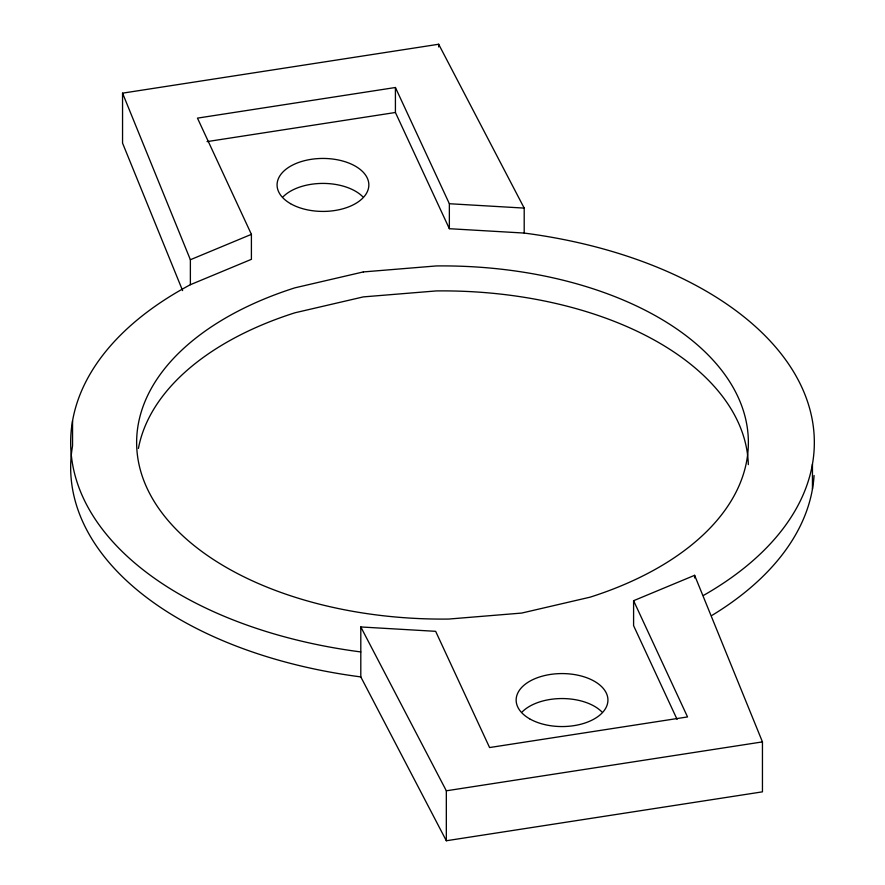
<?xml version="1.0" encoding="UTF-8"?>
<svg xmlns="http://www.w3.org/2000/svg" width="885" height="885" viewBox="0 0 885 885"><rect width="100%" height="100%" fill="white"/><g stroke="black" fill="none" stroke-linecap="round" stroke-linejoin="round"><path stroke-width="1.33" d="M360.803 676.903L360.803 626.956L435.641 631.326L489.582 747.548L687.534 716.927L633.594 600.705L694.625 575.316L762.45 741.895L762.45 791.843L446.328 840.75L360.803 676.903A371.844 214.679 0 0 1 72.548 445.896L72.548 420.917M446.328 840.75L446.328 790.803L360.803 626.956M703.498 595.406A371.844 214.679 0 0 0 800.029 383.526A371.844 214.679 0 0 0 524.197 233.065L449.359 228.706L449.359 203.727L395.418 87.504L197.466 118.125L251.406 234.348L251.406 259.327L190.375 284.704A371.844 214.679 0 0 0 83.334 498.067A371.844 214.679 0 0 0 360.803 651.935M190.375 284.704L190.375 259.736L251.406 234.348M182.609 290.612L122.55 143.105L122.55 93.157L438.672 44.25L524.197 208.097L524.197 233.065M207.024 141.622L395.418 112.484L449.359 228.706M446.328 790.803L762.45 741.895M449.359 203.727L524.197 208.097M677.091 719.405L633.594 625.673L633.594 600.705M122.55 93.157L190.375 259.736M812.452 464.083L812.452 489.051M694.625 575.316L694.625 577.949M438.672 44.25L438.672 46.949M395.418 87.504L395.418 112.484M814.078 475.477A371.844 214.679 0 0 1 712.137 615.296M283.233 196.658A45.876 26.484 0 0 1 362.695 196.658M138.414 448.452A305.867 176.591 0 0 1 294.926 312.792L363.337 296.895L436.338 290.922A305.867 176.591 0 0 1 748.323 464.614M522.305 711.794A45.876 26.484 0 0 1 601.767 711.794M363.337 271.927L294.926 287.824A305.867 176.591 0 0 0 147.054 488.21A305.867 176.591 0 0 0 448.662 619.058L521.663 613.073L590.074 597.176A305.867 176.591 0 0 0 737.946 396.79A305.867 176.591 0 0 0 436.338 265.942L363.337 271.927M290.523 203.661A45.876 26.484 0 0 0 367.275 191.791A45.876 26.484 0 0 0 311.089 159.344A45.876 26.484 0 0 0 290.523 203.661M529.595 718.797A45.876 26.484 0 0 0 606.358 706.927A45.876 26.484 0 0 0 550.16 674.481A45.876 26.484 0 0 0 529.595 718.797"/></g></svg>
